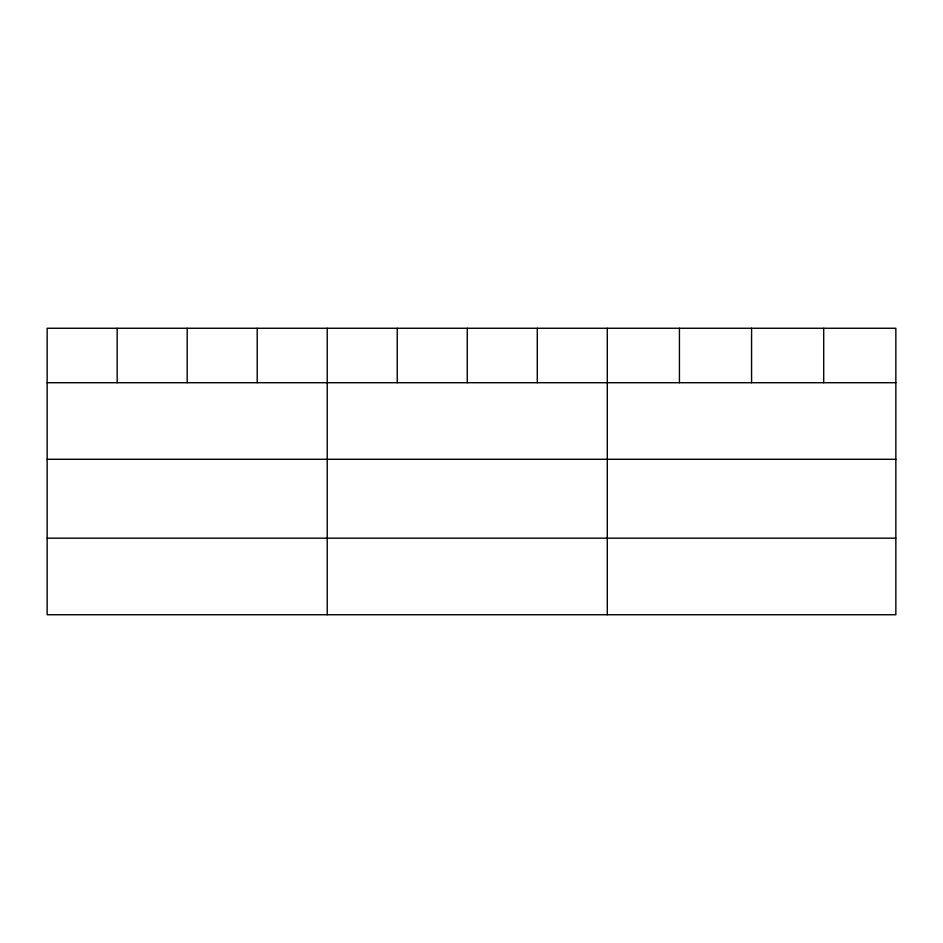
<?xml version="1.0" encoding="UTF-8"?>
<svg xmlns="http://www.w3.org/2000/svg" width="943" height="943" viewBox="0 0 943 943"><rect width="100%" height="100%" fill="white"/><g stroke="black" fill="none" stroke-linecap="round" stroke-linejoin="round"><path stroke-width="1.41" d="M895.85 459.288L895.85 328.258L47.15 328.258L47.15 614.742L895.85 614.742L895.85 459.288L47.15 459.288M47.15 382.717L895.85 382.717M47.15 538.17L895.85 538.17M823.71 328.258L823.71 382.717M751.571 328.258L751.571 382.717M679.431 328.258L679.431 382.717M607.292 328.258L607.292 614.742M537.274 328.258L537.274 382.717M467.256 328.258L467.256 382.717M397.239 328.258L397.239 382.717M327.221 328.258L327.221 614.742M257.203 328.258L257.203 382.717M187.186 328.258L187.186 382.717M117.168 328.258L117.168 382.717"/></g></svg>
